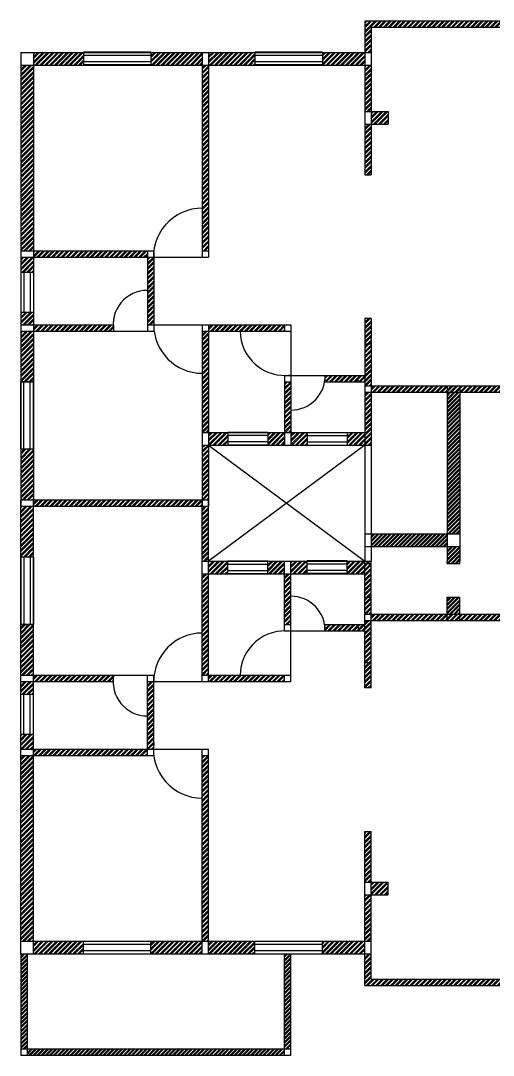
# Model space of a CAD drawing. Header units: inches. Extents: x -2685 to 1781, y -2841 to -270.
# Drawn here: x -1577 to -1241, y -1775 to -1040 of the extents above; entities that cross this region are included whole.
import ezdxf

# ---------------------------------------------------------------- set-up
doc = ezdxf.new("R2010")
doc.units = ezdxf.units.IN
doc.header["$MEASUREMENT"] = 0
pattern_1 = [(45, (-3418.3158, -5553.0739), (-1.7235728, 1.7235728), []), (45, (-3417.1667, -5553.0739), (-1.7235728, 1.7235728), [])]
pattern_2 = [(45, (-3418.3158, -5553.0739), (-1.4584077, 1.4584077), []), (45, (-3417.3435, -5553.0739), (-1.4584077, 1.4584077), [])]

msp = doc.modelspace()

# ---------------------------------------------------------------- hatches: boundary and pattern name
h = msp.add_hatch()
h.set_pattern_fill('ANSI32', color=1, scale=6.5)
h.set_pattern_definition(pattern_1)
h.paths.add_polyline_path([(-1362.36, -1062.18), (-1332.2, -1062.18), (-1332.2, -1071.18), (-1362.36, -1071.18)])
h.paths.add_polyline_path([(-1443.2, -1062.18), (-1410.36, -1062.18), (-1410.36, -1071.18), (-1443.2, -1071.18)])
h.paths.add_polyline_path([(-1484.22, -1062.18), (-1447.7, -1062.18), (-1447.7, -1071.18), (-1484.22, -1071.18)])
h.paths.add_polyline_path([(-1332.2, -1071.18), (-1327.7, -1071.18), (-1327.7, -1104.18), (-1332.2, -1104.18)], flags=17)
h.paths.add_polyline_path([(-1327.7, -1104.18), (-1315.7, -1104.18), (-1315.7, -1113.18), (-1327.7, -1113.18)], flags=17)
h.paths.add_polyline_path([(-1332.2, -1113.18), (-1327.7, -1113.18), (-1327.7, -1149.18), (-1332.2, -1149.18)], flags=17)
h.paths.add_polyline_path([(-1447.7, -1071.18), (-1443.2, -1071.18), (-1443.2, -1203.18), (-1447.7, -1203.18)])
h.paths.add_polyline_path([(-1567.7, -1062.18), (-1532.22, -1062.18), (-1532.22, -1071.18), (-1567.7, -1071.18)])
h.paths.add_polyline_path([(-1576.7, -1071.18), (-1567.7, -1071.18), (-1567.7, -1203.18), (-1576.7, -1203.18)])
h.paths.add_polyline_path([(-1567.7, -1203.18), (-1486.7, -1203.18), (-1486.7, -1207.68), (-1567.7, -1207.68)])
h.paths.add_polyline_path([(-1486.7, -1207.68), (-1482.2, -1207.68), (-1482.2, -1255.68), (-1486.7, -1255.68)])
h.paths.add_polyline_path([(-1567.7, -1255.68), (-1510.7, -1255.68), (-1510.7, -1260.18), (-1567.7, -1260.18)])
h.paths.add_polyline_path([(-1567.7, -1380.18), (-1447.7, -1380.18), (-1447.7, -1384.68), (-1567.7, -1384.68)])
h.paths.add_polyline_path([(-1447.7, -1341.18), (-1443.2, -1341.18), (-1443.2, -1380.18), (-1447.7, -1380.18)])
h.paths.add_polyline_path([(-1447.7, -1260.18), (-1443.2, -1260.18), (-1443.2, -1332.18), (-1447.7, -1332.18)])
h.paths.add_polyline_path([(-1332.2, -1303.68), (-1327.7, -1303.68), (-1327.7, -1341.18), (-1332.2, -1341.18)])
h.paths.add_polyline_path([(-1389.2, -1296.18), (-1384.7, -1296.18), (-1384.7, -1332.18), (-1389.2, -1332.18)])
h.paths.add_polyline_path([(-1443.2, -1255.68), (-1389.2, -1255.68), (-1389.2, -1260.18), (-1443.2, -1260.18)])
h.paths.add_polyline_path([(-1332.2, -1251.18), (-1327.7, -1251.18), (-1327.7, -1299.18), (-1332.2, -1299.18)], flags=17)
h.paths.add_polyline_path([(-1327.7, -1299.18), (-1207.7, -1299.18), (-1207.7, -1303.68), (-1327.7, -1303.68)], flags=17)
h.paths.add_polyline_path([(-1360.7, -1291.68), (-1332.2, -1291.68), (-1332.2, -1296.18), (-1360.7, -1296.18)])
h.paths.add_polyline_path([(-1231.7, -1104.18), (-1207.7, -1104.18), (-1207.7, -1113.18), (-1231.7, -1113.18)], flags=17)
h.paths.add_polyline_path([(-1203.2, -1269.18), (-1207.7, -1269.18), (-1207.7, -1044.18), (-1327.7, -1044.18), (-1327.7, -1062.18), (-1332.2, -1062.18), (-1332.2, -1039.68), (-1203.2, -1039.68)])
h.paths.add_polyline_path([(-1207.7, -1299.18), (-1203.2, -1299.18), (-1203.2, -1303.68), (-1207.7, -1303.68)])
h = msp.add_hatch()
h.set_pattern_fill('ANSI32', color=1, scale=6.5)
h.set_pattern_definition(pattern_1)
h.paths.add_polyline_path([(-1332.2, -1332.18), (-1332.2, -1341.18), (-1344.77, -1341.18), (-1344.77, -1332.18)])
h.paths.add_polyline_path([(-1384.7, -1332.18), (-1384.7, -1341.18), (-1373.23, -1341.18), (-1373.23, -1332.18)])
h.paths.add_polyline_path([(-1576.7, -1380.18), (-1567.7, -1380.18), (-1567.7, -1344.18), (-1576.7, -1344.18)])
h.paths.add_polyline_path([(-1567.7, -1296.18), (-1567.7, -1260.18), (-1576.7, -1260.18), (-1576.7, -1296.18)])
h.paths.add_polyline_path([(-1567.7, -1255.68), (-1567.7, -1246.68), (-1576.7, -1246.68), (-1576.7, -1255.68)])
h.paths.add_polyline_path([(-1576.7, -1207.68), (-1576.7, -1218.22), (-1567.7, -1218.22), (-1567.7, -1207.68)])
h = msp.add_hatch()
h.set_pattern_fill('ANSI32', color=1, scale=5.5)
h.set_pattern_definition(pattern_2)
h.paths.add_polyline_path([(-1264.7, -1303.68), (-1273.7, -1303.68), (-1273.7, -1404.18), (-1264.7, -1404.18)])
h.paths.add_polyline_path([(-1273.7, -1404.18), (-1327.7, -1404.18), (-1327.7, -1413.18), (-1273.7, -1413.18)])
h.paths.add_polyline_path([(-1264.7, -1413.18), (-1273.7, -1413.18), (-1273.7, -1423.68), (-1273.7, -1425.18), (-1264.7, -1425.18), (-1264.7, -1423.68)])
h.paths.add_polyline_path([(-1264.7, -1449.18), (-1273.7, -1449.18), (-1273.7, -1461.18), (-1264.7, -1461.18)])
h = msp.add_hatch()
h.set_pattern_fill('ANSI32', color=1, scale=6.5)
h.set_pattern_definition(pattern_1)
h.paths.add_polyline_path([(-1401.2, -1332.18), (-1401.2, -1341.18), (-1389.2, -1341.18), (-1389.2, -1332.18)])
h.paths.add_polyline_path([(-1443.2, -1332.18), (-1443.2, -1341.18), (-1429.66, -1341.18), (-1429.66, -1332.18)])
h = msp.add_hatch()
h.set_pattern_fill('ANSI32', color=1, scale=6.5)
h.set_pattern_definition(pattern_1)
h.paths.add_polyline_path([(-1362.36, -1702.68), (-1332.2, -1702.68), (-1332.2, -1693.68), (-1362.36, -1693.68)])
h.paths.add_polyline_path([(-1443.2, -1702.68), (-1410.36, -1702.68), (-1410.36, -1693.68), (-1443.2, -1693.68)])
h.paths.add_polyline_path([(-1484.22, -1702.68), (-1447.7, -1702.68), (-1447.7, -1693.68), (-1484.22, -1693.68)])
h.paths.add_polyline_path([(-1332.2, -1693.68), (-1327.7, -1693.68), (-1327.7, -1660.68), (-1332.2, -1660.68)], flags=17)
h.paths.add_polyline_path([(-1327.7, -1660.68), (-1315.7, -1660.68), (-1315.7, -1651.68), (-1327.7, -1651.68)], flags=17)
h.paths.add_polyline_path([(-1332.2, -1651.68), (-1327.7, -1651.68), (-1327.7, -1615.68), (-1332.2, -1615.68)], flags=17)
h.paths.add_polyline_path([(-1447.7, -1693.68), (-1443.2, -1693.68), (-1443.2, -1561.68), (-1447.7, -1561.68)])
h.paths.add_polyline_path([(-1567.7, -1702.68), (-1532.22, -1702.68), (-1532.22, -1693.68), (-1567.7, -1693.68)])
h.paths.add_polyline_path([(-1576.7, -1693.68), (-1567.7, -1693.68), (-1567.7, -1561.68), (-1576.7, -1561.68)])
h.paths.add_polyline_path([(-1567.7, -1561.68), (-1486.7, -1561.68), (-1486.7, -1557.18), (-1567.7, -1557.18)])
h.paths.add_polyline_path([(-1486.7, -1557.18), (-1482.2, -1557.18), (-1482.2, -1509.18), (-1486.7, -1509.18)])
h.paths.add_polyline_path([(-1567.7, -1509.18), (-1510.7, -1509.18), (-1510.7, -1504.68), (-1567.7, -1504.68)])
h.paths.add_polyline_path([(-1567.7, -1384.68), (-1447.7, -1384.68), (-1447.7, -1380.18), (-1567.7, -1380.18)])
h.paths.add_polyline_path([(-1447.7, -1423.68), (-1443.2, -1423.68), (-1443.2, -1384.68), (-1447.7, -1384.68)])
h.paths.add_polyline_path([(-1447.7, -1504.68), (-1443.2, -1504.68), (-1443.2, -1432.68), (-1447.7, -1432.68)])
h.paths.add_polyline_path([(-1332.2, -1461.18), (-1327.7, -1461.18), (-1327.7, -1423.68), (-1332.2, -1423.68)])
h.paths.add_polyline_path([(-1389.2, -1468.68), (-1384.7, -1468.68), (-1384.7, -1432.68), (-1389.2, -1432.68)])
h.paths.add_polyline_path([(-1443.2, -1509.18), (-1389.2, -1509.18), (-1389.2, -1504.68), (-1443.2, -1504.68)])
h.paths.add_polyline_path([(-1332.2, -1513.68), (-1327.7, -1513.68), (-1327.7, -1465.68), (-1332.2, -1465.68)], flags=17)
h.paths.add_polyline_path([(-1327.7, -1465.68), (-1207.7, -1465.68), (-1207.7, -1461.18), (-1327.7, -1461.18)], flags=17)
h.paths.add_polyline_path([(-1360.7, -1473.18), (-1332.2, -1473.18), (-1332.2, -1468.68), (-1360.7, -1468.68)])
h.paths.add_polyline_path([(-1231.7, -1660.68), (-1207.7, -1660.68), (-1207.7, -1651.68), (-1231.7, -1651.68)], flags=17)
h.paths.add_polyline_path([(-1203.2, -1495.68), (-1207.7, -1495.68), (-1207.7, -1720.68), (-1327.7, -1720.68), (-1327.7, -1702.68), (-1332.2, -1702.68), (-1332.2, -1725.18), (-1203.2, -1725.18)])
h.paths.add_polyline_path([(-1207.7, -1465.68), (-1203.2, -1465.68), (-1203.2, -1461.18), (-1207.7, -1461.18)])
h = msp.add_hatch()
h.set_pattern_fill('ANSI32', color=1, scale=6.5)
h.set_pattern_definition(pattern_1)
h.paths.add_polyline_path([(-1344.77, -1432.68), (-1332.2, -1432.68), (-1332.2, -1423.68), (-1344.77, -1423.68)])
h.paths.add_polyline_path([(-1384.7, -1432.68), (-1373.23, -1432.68), (-1373.23, -1423.68), (-1384.7, -1423.68)])
h.paths.add_polyline_path([(-1576.7, -1420.68), (-1567.7, -1420.68), (-1567.7, -1384.68), (-1576.7, -1384.68)])
h.paths.add_polyline_path([(-1576.7, -1504.68), (-1567.7, -1504.68), (-1567.7, -1468.68), (-1576.7, -1468.68)])
h.paths.add_polyline_path([(-1576.7, -1518.18), (-1567.7, -1518.18), (-1567.7, -1509.18), (-1576.7, -1509.18)])
h.paths.add_polyline_path([(-1576.7, -1557.18), (-1567.7, -1557.18), (-1567.7, -1546.64), (-1576.7, -1546.64)])
h = msp.add_hatch()
h.set_pattern_fill('ANSI32', color=1, scale=6.5)
h.set_pattern_definition(pattern_1)
h.paths.add_polyline_path([(-1389.2, -1432.68), (-1389.2, -1423.68), (-1401.2, -1423.68), (-1401.2, -1432.68)])
h.paths.add_polyline_path([(-1429.66, -1432.68), (-1429.66, -1423.68), (-1443.2, -1423.68), (-1443.2, -1432.68)])
h = msp.add_hatch()
h.set_pattern_fill('ANSI32', color=1, scale=5.5)
h.set_pattern_definition(pattern_2)
h.paths.add_polyline_path([(-1572.2, -1702.68), (-1576.7, -1702.68), (-1576.7, -1770.18), (-1572.2, -1770.18)])
h.paths.add_polyline_path([(-1389.2, -1770.18), (-1572.2, -1770.18), (-1572.2, -1774.68), (-1389.2, -1774.68)])
h.paths.add_polyline_path([(-1384.7, -1702.74), (-1389.2, -1702.74), (-1389.2, -1770.18), (-1384.7, -1770.18)])
h.paths.add_polyline_path([(-1021.7, -1702.74), (-1026.2, -1702.74), (-1026.2, -1770.18), (-1021.7, -1770.18)])
h.paths.add_polyline_path([(-838.7, -1770.18), (-1021.7, -1770.18), (-1021.7, -1774.68), (-838.7, -1774.68)])
h.paths.add_polyline_path([(-834.2, -1702.68), (-838.7, -1702.68), (-838.7, -1770.18), (-834.2, -1770.18)])

# ---------------------------------------------------------------- linework, layer by layer
for p, q in [((-1332.2, -1039.68), (-1332.2, -1149.18)), ((-1332.2, -1039.68), (-1203.2, -1039.68)), ((-1327.7, -1044.18), (-1327.7, -1149.18)), ((-1327.7, -1044.18), (-1207.7, -1044.18)), ((-1576.7, -1062.18), (-1576.7, -1384.68)), ((-1576.7, -1062.18), (-1327.7, -1062.18)), ((-1567.7, -1062.18), (-1567.7, -1384.68)), ((-1484.22, -1062.12), (-1532.22, -1062.12)), ((-1532.22, -1062.12), (-1532.22, -1071.12)), ((-1484.22, -1064.37), (-1532.22, -1064.37)), ((-1484.22, -1062.12), (-1484.22, -1071.12)), ((-1447.7, -1062.18), (-1447.7, -1207.68)), ((-1443.2, -1062.18), (-1443.2, -1207.68)), ((-1362.36, -1062.12), (-1410.36, -1062.12)), ((-1410.36, -1062.12), (-1410.36, -1071.12)), ((-1362.36, -1064.37), (-1410.36, -1064.37)), ((-1362.36, -1062.12), (-1362.36, -1071.12)), ((-1576.7, -1071.18), (-1327.7, -1071.18)), ((-1484.22, -1068.87), (-1532.22, -1068.87)), ((-1484.22, -1071.12), (-1532.22, -1071.12)), ((-1362.36, -1068.87), (-1410.36, -1068.87)), ((-1362.36, -1071.12), (-1410.36, -1071.12)), ((-1332.2, -1104.18), (-1315.7, -1104.18)), ((-1315.7, -1104.18), (-1315.7, -1113.18)), ((-1332.2, -1113.18), (-1315.7, -1113.18)), ((-1332.2, -1149.18), (-1327.7, -1149.18)), ((-1576.7, -1203.18), (-1482.2, -1203.18)), ((-1486.7, -1203.18), (-1486.7, -1260.18)), ((-1482.2, -1203.18), (-1482.2, -1260.18)), ((-1447.7, -1203.18), (-1443.2, -1203.18)), ((-1576.7, -1207.68), (-1482.2, -1207.68)), ((-1482.2, -1207.68), (-1443.2, -1207.68)), ((-1576.76, -1218.22), (-1567.76, -1218.22)), ((-1576.76, -1218.22), (-1576.7, -1246.68)), ((-1574.51, -1218.22), (-1574.51, -1246.68)), ((-1570.01, -1218.22), (-1570.01, -1246.68)), ((-1567.76, -1218.22), (-1567.76, -1246.68)), ((-1576.7, -1246.68), (-1567.7, -1246.68)), ((-1576.7, -1246.68), (-1567.7, -1246.68)), ((-1576.7, -1255.68), (-1510.7, -1255.68)), ((-1510.7, -1255.68), (-1510.7, -1260.18)), ((-1486.7, -1255.68), (-1482.2, -1255.68)), ((-1482.2, -1255.68), (-1384.7, -1255.68)), ((-1447.7, -1255.68), (-1447.7, -1384.68)), ((-1447.7, -1255.68), (-1443.2, -1255.68)), ((-1443.2, -1255.68), (-1443.2, -1384.68)), ((-1389.2, -1255.68), (-1389.2, -1260.18)), ((-1384.7, -1255.68), (-1384.7, -1260.18)), ((-1332.2, -1251.18), (-1332.2, -1423.68)), ((-1327.7, -1251.18), (-1332.2, -1251.18)), ((-1327.7, -1251.18), (-1327.7, -1423.68)), ((-1576.7, -1260.18), (-1510.7, -1260.18)), ((-1510.7, -1260.18), (-1482.2, -1260.18)), ((-1447.7, -1260.18), (-1384.7, -1260.18)), ((-1447.7, -1260.18), (-1443.2, -1260.18)), ((-1384.7, -1260.18), (-1384.7, -1341.18)), ((-1332.2, -1269.18), (-1327.7, -1269.18)), ((-1389.2, -1291.68), (-1389.2, -1341.18)), ((-1389.2, -1291.68), (-1384.7, -1291.68)), ((-1384.7, -1291.68), (-1332.2, -1291.68)), ((-1360.7, -1291.68), (-1360.7, -1296.18)), ((-1576.7, -1296.18), (-1567.7, -1296.18)), ((-1576.7, -1344.18), (-1576.7, -1296.18)), ((-1567.7, -1296.18), (-1576.7, -1296.18)), ((-1574.45, -1344.18), (-1574.45, -1296.18)), ((-1569.95, -1344.18), (-1569.95, -1296.18)), ((-1567.7, -1344.18), (-1567.7, -1296.18)), ((-1389.2, -1296.18), (-1384.7, -1296.18)), ((-1360.7, -1296.18), (-1332.2, -1296.18)), ((-1332.2, -1299.18), (-1203.46, -1299.18)), ((-1273.7, -1299.18), (-1273.7, -1423.68)), ((-1264.7, -1299.18), (-1264.7, -1423.68)), ((-1332.2, -1303.68), (-1203.2, -1303.68)), ((-1447.7, -1332.18), (-1332.2, -1332.18)), ((-1401.2, -1332.18), (-1429.66, -1332.24)), ((-1429.66, -1332.24), (-1429.66, -1341.24)), ((-1401.2, -1334.43), (-1429.66, -1334.43)), ((-1401.2, -1332.18), (-1401.2, -1341.18)), ((-1401.2, -1332.18), (-1401.2, -1341.18)), ((-1344.77, -1332.36), (-1373.23, -1332.42)), ((-1373.23, -1332.42), (-1373.23, -1341.42)), ((-1344.77, -1334.61), (-1373.23, -1334.61)), ((-1344.77, -1332.36), (-1344.77, -1341.36)), ((-1567.7, -1344.18), (-1576.7, -1344.18)), ((-1447.7, -1341.18), (-1327.7, -1341.18)), ((-1443.2, -1341.18), (-1332.2, -1423.68)), ((-1332.2, -1341.18), (-1443.2, -1423.68)), ((-1401.2, -1338.93), (-1429.66, -1338.93)), ((-1401.2, -1341.18), (-1429.66, -1341.18)), ((-1344.77, -1339.11), (-1373.23, -1339.11)), ((-1344.77, -1341.36), (-1373.23, -1341.36)), ((-1576.7, -1380.18), (-1443.2, -1380.18)), ((-1576.7, -1702.68), (-1576.7, -1380.18)), ((-1576.7, -1380.18), (-1443.2, -1380.18)), ((-1567.7, -1702.68), (-1567.7, -1380.18)), ((-1447.7, -1509.18), (-1447.7, -1380.18)), ((-1443.2, -1509.18), (-1443.2, -1380.18)), ((-1576.7, -1384.68), (-1443.2, -1384.68)), ((-1576.7, -1384.68), (-1443.2, -1384.68)), ((-1332.2, -1404.18), (-1264.7, -1404.18)), ((-1332.2, -1413.18), (-1264.7, -1413.18)), ((-1576.7, -1420.68), (-1576.7, -1468.68)), ((-1567.7, -1420.68), (-1576.7, -1420.68)), ((-1574.45, -1420.68), (-1574.45, -1468.68)), ((-1569.95, -1420.68), (-1569.95, -1468.68)), ((-1567.7, -1420.68), (-1567.7, -1468.68)), ((-1447.7, -1423.68), (-1327.7, -1423.68)), ((-1429.66, -1432.62), (-1429.66, -1423.62)), ((-1401.2, -1423.68), (-1429.66, -1423.68)), ((-1401.2, -1432.68), (-1401.2, -1423.68)), ((-1401.2, -1432.68), (-1401.2, -1423.68)), ((-1389.2, -1473.18), (-1389.2, -1423.68)), ((-1384.7, -1504.68), (-1384.7, -1423.68)), ((-1373.23, -1432.44), (-1373.23, -1423.44)), ((-1344.77, -1423.5), (-1373.23, -1423.5)), ((-1344.77, -1425.75), (-1373.23, -1425.75)), ((-1344.77, -1432.5), (-1344.77, -1423.5)), ((-1332.2, -1513.68), (-1332.2, -1423.68)), ((-1332.2, -1425.18), (-1327.7, -1425.18)), ((-1327.7, -1513.68), (-1327.7, -1423.68)), ((-1273.7, -1425.18), (-1273.7, -1423.68)), ((-1273.7, -1425.18), (-1264.7, -1425.18)), ((-1264.7, -1425.18), (-1264.7, -1423.68)), ((-1447.7, -1432.68), (-1332.2, -1432.68)), ((-1401.2, -1425.93), (-1429.66, -1425.93)), ((-1401.2, -1430.43), (-1429.66, -1430.43)), ((-1401.2, -1432.68), (-1429.66, -1432.62)), ((-1344.77, -1430.25), (-1373.23, -1430.25)), ((-1344.77, -1432.5), (-1373.23, -1432.44)), ((-1332.2, -1449.18), (-1327.7, -1449.18)), ((-1273.7, -1465.68), (-1273.7, -1449.18)), ((-1273.7, -1449.18), (-1264.7, -1449.18)), ((-1264.7, -1465.68), (-1264.7, -1449.18)), ((-1332.2, -1461.18), (-1203.2, -1461.18)), ((-1576.7, -1468.68), (-1567.7, -1468.68)), ((-1567.7, -1468.68), (-1576.7, -1468.68)), ((-1389.2, -1468.68), (-1384.7, -1468.68)), ((-1360.7, -1473.18), (-1360.7, -1468.68)), ((-1360.7, -1468.68), (-1332.2, -1468.68)), ((-1332.2, -1465.68), (-1203.46, -1465.68)), ((-1389.2, -1473.18), (-1384.7, -1473.18)), ((-1384.7, -1473.18), (-1332.2, -1473.18)), ((-1332.2, -1495.68), (-1327.7, -1495.68)), ((-1576.7, -1504.68), (-1510.7, -1504.68)), ((-1510.7, -1509.18), (-1510.7, -1504.68)), ((-1510.7, -1504.68), (-1482.2, -1504.68)), ((-1486.7, -1561.68), (-1486.7, -1504.68)), ((-1482.2, -1561.68), (-1482.2, -1504.68)), ((-1447.7, -1504.68), (-1384.7, -1504.68)), ((-1447.7, -1504.68), (-1443.2, -1504.68)), ((-1389.2, -1509.18), (-1389.2, -1504.68)), ((-1384.7, -1509.18), (-1384.7, -1504.68)), ((-1576.7, -1509.18), (-1510.7, -1509.18)), ((-1486.7, -1509.18), (-1482.2, -1509.18)), ((-1482.2, -1509.18), (-1384.7, -1509.18)), ((-1447.7, -1509.18), (-1443.2, -1509.18)), ((-1327.7, -1513.68), (-1332.2, -1513.68)), ((-1576.76, -1546.64), (-1576.7, -1518.18)), ((-1576.7, -1518.18), (-1567.7, -1518.18)), ((-1576.7, -1518.18), (-1567.7, -1518.18)), ((-1574.51, -1546.64), (-1574.51, -1518.18)), ((-1570.01, -1546.64), (-1570.01, -1518.18)), ((-1567.76, -1546.64), (-1567.76, -1518.18)), ((-1576.76, -1546.64), (-1567.76, -1546.64)), ((-1576.7, -1557.18), (-1482.2, -1557.18)), ((-1482.2, -1557.18), (-1443.2, -1557.18)), ((-1447.7, -1702.68), (-1447.7, -1557.18)), ((-1443.2, -1702.68), (-1443.2, -1557.18)), ((-1576.7, -1561.68), (-1482.2, -1561.68)), ((-1447.7, -1561.68), (-1443.2, -1561.68)), ((-1332.2, -1725.18), (-1332.2, -1615.68)), ((-1332.2, -1615.68), (-1327.7, -1615.68)), ((-1327.7, -1720.68), (-1327.7, -1615.68)), ((-1332.2, -1651.68), (-1315.7, -1651.68)), ((-1315.7, -1660.68), (-1315.7, -1651.68)), ((-1332.2, -1660.68), (-1315.7, -1660.68)), ((-1576.7, -1693.68), (-1327.7, -1693.68)), ((-1484.22, -1693.74), (-1532.22, -1693.74)), ((-1532.22, -1702.74), (-1532.22, -1693.74)), ((-1484.22, -1695.99), (-1532.22, -1695.99)), ((-1484.22, -1702.74), (-1484.22, -1693.74)), ((-1362.36, -1693.74), (-1410.36, -1693.74)), ((-1410.36, -1702.74), (-1410.36, -1693.74)), ((-1362.36, -1695.99), (-1410.36, -1695.99)), ((-1362.36, -1702.74), (-1362.36, -1693.74)), ((-1576.7, -1702.68), (-1327.7, -1702.68)), ((-1576.7, -1702.68), (-1576.7, -1774.68)), ((-1572.2, -1702.68), (-1572.2, -1774.68)), ((-1484.22, -1700.49), (-1532.22, -1700.49)), ((-1484.22, -1702.74), (-1532.22, -1702.74)), ((-1362.36, -1700.49), (-1410.36, -1700.49)), ((-1362.36, -1702.74), (-1410.36, -1702.74)), ((-1389.2, -1774.68), (-1389.2, -1702.68)), ((-1384.7, -1774.68), (-1384.7, -1702.68)), ((-1332.2, -1725.18), (-1203.2, -1725.18)), ((-1327.7, -1720.68), (-1207.7, -1720.68)), ((-1576.7, -1770.18), (-1384.7, -1770.18)), ((-1576.7, -1774.68), (-1384.7, -1774.68))]:
    msp.add_line(p, q)
for centre, radius, start, end in [((-1447.7, -1207.68), 34.79, 90, 187.43141), ((-1486.7, -1255.68), 24.42, 90, 190.61966), ((-1447.7, -1255.68), 34.5, 180, 270), ((-1389.2, -1260.18), 31.5, 180, 278.21321), ((-1360.7, -1291.68), 24, 179.22874, 180.77126), ((-1384.7, -1292), 24.36, 270, 0.75991), ((-1360.7, -1291.68), 24, 349.19407, 0), ((-1384.7, -1472.86), 24.36, 359.24009, 90), ((-1360.7, -1473.18), 24, 0, 10.80593), ((-1447.7, -1509.18), 34.5, 90, 180), ((-1389.2, -1504.68), 31.5, 81.78679, 180), ((-1360.7, -1473.18), 24, 179.22874, 180.77126), ((-1486.7, -1509.18), 24.42, 169.38034, 270), ((-1447.7, -1557.18), 34.79, 172.56859, 270)]:
    msp.add_arc(centre, radius, start, end)

doc.saveas('drawing.dxf')
